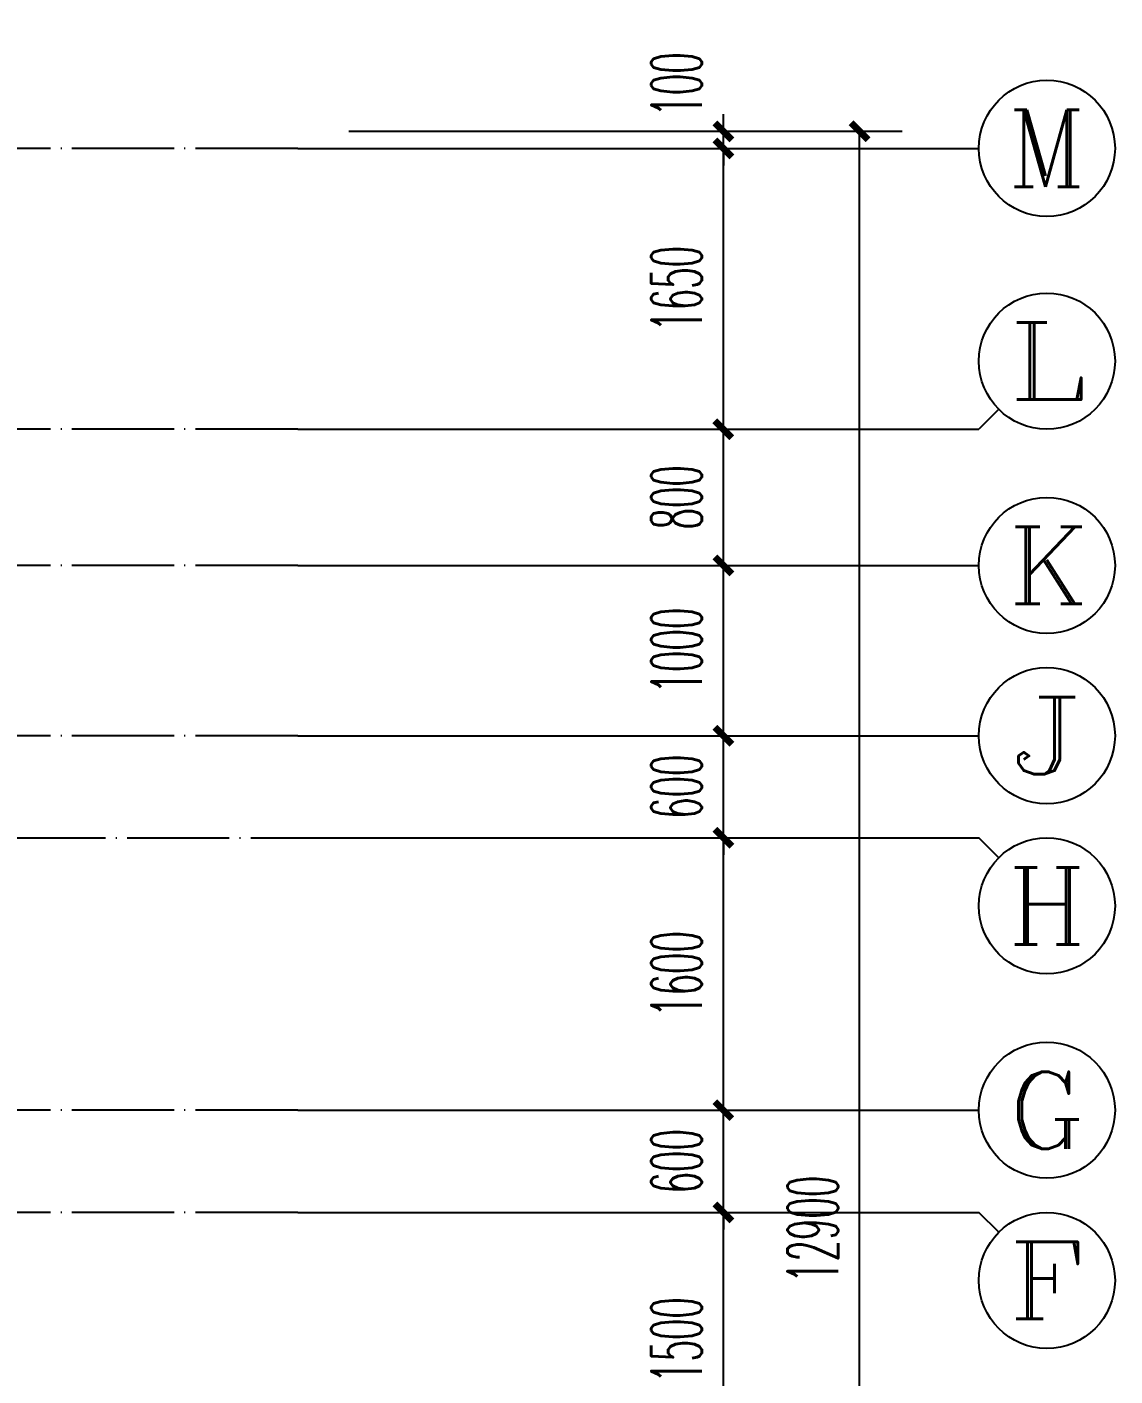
# Model space of a CAD drawing. Extents: x 27938 to 1507990, y 110129 to 923079.
# Drawn here: x 878327 to 884717, y 369162 to 377087 of the extents above; entities that cross this region are included whole.
import ezdxf
from ezdxf.enums import TextEntityAlignment as Align

# ---------------------------------------------------------------- set-up
doc = ezdxf.new("R2010")
doc.units = 0
doc.header["$LTSCALE"] = 1000
doc.header["$MEASUREMENT"] = 0
doc.linetypes.add('DOTE', pattern=[2.42, 2, -0.2, 0.02, -0.2])
for name, color, linetype in [('AXIS', 3, 'Continuous'), ('AXIS_TEXT', 7, 'Continuous'), ('DOTE', 1, 'Continuous')]:
    doc.layers.add(name, color=color, linetype=linetype)
doc.styles.add('_TCH_AXIS', font='COMPLEX', dxfattribs={"bigfont": 'GBCBIG'})
doc.styles.add('_TCH_DIM_T3', font='SIMPLEX.shx', dxfattribs={"width": 0.494118, "bigfont": 'GBCBIG.shx'})
doc.styles.add('COMPLEX', font='COMPLEX')
doc.dimstyles.new('_TCH_ARCH&&100', dxfattribs={"dimtxt": 297.5, "dimasz": 100, "dimexe": 250, "dimexo": 300, "dimgap": 126.25, "dimtad": 1, "dimdec": 0, "dimzin": 0, "dimdsep": 46, "dimtxsty": '_TCH_DIM_T3', "dimblk": 'ARCHTICK', "dimcen": 0.09, "dimclrt": 4, "dimazin": 2, "dimtfac": 1, "dimtdec": 0, "dimtix": 1, "dimtmove": 2, "dimatfit": 3, "dimfxl": 100, "dimtolj": 1, "dimtzin": 0, "dimarcsym": 0})

# ---------------------------------------------------------------- blocks, each defined once
blk = doc.blocks.new('GDGDGDSDA')
at = {"layer": 'DOTE', "color": 0, "linetype": 'DOTE', "ltscale": 0.3}
for p, q in [((471334.8, 374108.3), (417334.8, 374108.3)), ((471334.8, 372458.3), (417334.8, 372458.3)), ((471334.8, 371658.3), (417334.8, 371658.3)), ((471334.8, 370658.3), (417334.8, 370658.3)), ((417334.8, 370058.6), (471334.8, 370058.6)), ((471334.8, 368458.3), (417334.8, 368458.3)), ((471334.8, 367858.3), (417334.8, 367858.3))]:
    blk.add_line(p, q, dxfattribs=at)
blk = doc.blocks.new('_ArchTick')
at = {"color": 0, "linetype": 'ByBlock', "const_width": 0.4}
blk.add_lwpolyline([(-0.5, -0.5), (0.5, 0.5)], dxfattribs=at)
blk = doc.blocks.new('*D1045')
at = {"layer": 'AXIS', "color": 0, "lineweight": -2}
for p, q in [((880216.6, 370123.7), (882666.6, 370123.7)), ((882416.6, 368623.7), (882416.6, 370123.7)), ((880216.6, 368623.7), (882666.6, 368623.7))]:
    blk.add_line(p, q, dxfattribs=at)
at = {"layer": 'Defpoints', "color": 0}
for p in [(879916.6, 370123.7), (882416.6, 370123.7), (879916.6, 368623.7)]:
    blk.add_point(p, dxfattribs=at)
at = {"layer": 'AXIS', "color": 0, "lineweight": -2, "xscale": 100, "yscale": 100, "zscale": 100}
for p, rotation in [((882416.6, 370123.7), 90), ((882416.6, 368623.7), 270)]:
    blk.add_blockref('_ArchTick', p, dxfattribs=dict(at, rotation=rotation))
at = {"layer": 'AXIS', "color": 4, "insert": (882141.6, 369373.7), "char_height": 297.5, "attachment_point": 5, "rotation": 90, "style": '_TCH_DIM_T3'}
blk.add_mtext('\\A1;1500', dxfattribs=at)
blk = doc.blocks.new('*D1046')
at = {"layer": 'AXIS', "color": 0, "lineweight": -2}
for p, q in [((882416.6, 370723.7), (882416.6, 370823.7)), ((880216.6, 370723.7), (882666.6, 370723.7)), ((882416.6, 370123.7), (882416.6, 370723.7)), ((880216.6, 370123.7), (882666.6, 370123.7)), ((882416.6, 370123.7), (882416.6, 370023.7))]:
    blk.add_line(p, q, dxfattribs=at)
at = {"layer": 'Defpoints', "color": 0}
for p in [(879916.6, 370723.7), (882416.6, 370723.7), (879916.6, 370123.7)]:
    blk.add_point(p, dxfattribs=at)
at = {"layer": 'AXIS', "color": 0, "lineweight": -2, "xscale": 100, "yscale": 100, "zscale": 100}
for p, rotation in [((882416.6, 370723.7), 270), ((882416.6, 370123.7), 90)]:
    blk.add_blockref('_ArchTick', p, dxfattribs=dict(at, rotation=rotation))
at = {"layer": 'AXIS', "color": 4, "insert": (882141.6, 370423.7), "char_height": 297.5, "attachment_point": 5, "rotation": 90, "style": '_TCH_DIM_T3'}
blk.add_mtext('\\A1;600', dxfattribs=at)
blk = doc.blocks.new('*D1047')
at = {"layer": 'AXIS', "color": 0, "lineweight": -2}
for p, q in [((880216.6, 372324), (882666.6, 372324)), ((882416.6, 370723.7), (882416.6, 372324)), ((880216.6, 370723.7), (882666.6, 370723.7))]:
    blk.add_line(p, q, dxfattribs=at)
at = {"layer": 'Defpoints', "color": 0}
for p in [(879916.6, 372324), (882416.6, 372324), (879916.6, 370723.7)]:
    blk.add_point(p, dxfattribs=at)
at = {"layer": 'AXIS', "color": 0, "lineweight": -2, "xscale": 100, "yscale": 100, "zscale": 100}
for p, rotation in [((882416.6, 372324), 90), ((882416.6, 370723.7), 270)]:
    blk.add_blockref('_ArchTick', p, dxfattribs=dict(at, rotation=rotation))
at = {"layer": 'AXIS', "color": 4, "insert": (882141.6, 371523.9), "char_height": 297.5, "attachment_point": 5, "rotation": 90, "style": '_TCH_DIM_T3'}
blk.add_mtext('\\A1;1600', dxfattribs=at)
blk = doc.blocks.new('*D1048')
at = {"layer": 'AXIS', "color": 0, "lineweight": -2}
for p, q in [((882416.6, 372923.7), (882416.6, 373023.7)), ((880216.6, 372923.7), (882666.6, 372923.7)), ((882416.6, 372324), (882416.6, 372923.7)), ((880216.6, 372324), (882666.6, 372324)), ((882416.6, 372324), (882416.6, 372224))]:
    blk.add_line(p, q, dxfattribs=at)
at = {"layer": 'Defpoints', "color": 0}
for p in [(879916.6, 372923.7), (882416.6, 372923.7), (879916.6, 372324)]:
    blk.add_point(p, dxfattribs=at)
at = {"layer": 'AXIS', "color": 0, "lineweight": -2, "xscale": 100, "yscale": 100, "zscale": 100}
for p, rotation in [((882416.6, 372923.7), 270), ((882416.6, 372324), 90)]:
    blk.add_blockref('_ArchTick', p, dxfattribs=dict(at, rotation=rotation))
at = {"layer": 'AXIS', "color": 4, "insert": (882141.6, 372623.9), "char_height": 297.5, "attachment_point": 5, "rotation": 90, "style": '_TCH_DIM_T3'}
blk.add_mtext('\\A1;600', dxfattribs=at)
blk = doc.blocks.new('*D1049')
at = {"layer": 'AXIS', "color": 0, "lineweight": -2}
for p, q in [((880216.6, 373923.7), (882666.6, 373923.7)), ((882416.6, 372923.7), (882416.6, 373923.7)), ((880216.6, 372923.7), (882666.6, 372923.7))]:
    blk.add_line(p, q, dxfattribs=at)
at = {"layer": 'Defpoints', "color": 0}
for p in [(879916.6, 373923.7), (882416.6, 373923.7), (879916.6, 372923.7)]:
    blk.add_point(p, dxfattribs=at)
at = {"layer": 'AXIS', "color": 0, "lineweight": -2, "xscale": 100, "yscale": 100, "zscale": 100}
for p, rotation in [((882416.6, 373923.7), 90), ((882416.6, 372923.7), 270)]:
    blk.add_blockref('_ArchTick', p, dxfattribs=dict(at, rotation=rotation))
at = {"layer": 'AXIS', "color": 4, "insert": (882141.6, 373423.7), "char_height": 297.5, "attachment_point": 5, "rotation": 90, "style": '_TCH_DIM_T3'}
blk.add_mtext('\\A1;1000', dxfattribs=at)
blk = doc.blocks.new('*D1050')
at = {"layer": 'AXIS', "color": 0, "lineweight": -2}
for p, q in [((880216.6, 374723.7), (882666.6, 374723.7)), ((882416.6, 373923.7), (882416.6, 374723.7)), ((880216.6, 373923.7), (882666.6, 373923.7))]:
    blk.add_line(p, q, dxfattribs=at)
at = {"layer": 'Defpoints', "color": 0}
for p in [(879916.6, 374723.7), (882416.6, 374723.7), (879916.6, 373923.7)]:
    blk.add_point(p, dxfattribs=at)
at = {"layer": 'AXIS', "color": 0, "lineweight": -2, "xscale": 100, "yscale": 100, "zscale": 100}
for p, rotation in [((882416.6, 374723.7), 90), ((882416.6, 373923.7), 270)]:
    blk.add_blockref('_ArchTick', p, dxfattribs=dict(at, rotation=rotation))
at = {"layer": 'AXIS', "color": 4, "insert": (882141.6, 374323.7), "char_height": 297.5, "attachment_point": 5, "rotation": 90, "style": '_TCH_DIM_T3'}
blk.add_mtext('\\A1;800', dxfattribs=at)
blk = doc.blocks.new('*D1051')
at = {"layer": 'AXIS', "color": 0, "lineweight": -2}
for p, q in [((880216.6, 376373.7), (882666.6, 376373.7)), ((882416.6, 374723.7), (882416.6, 376373.7)), ((880216.6, 374723.7), (882666.6, 374723.7))]:
    blk.add_line(p, q, dxfattribs=at)
at = {"layer": 'Defpoints', "color": 0}
for p in [(879916.6, 376373.7), (882416.6, 376373.7), (879916.6, 374723.7)]:
    blk.add_point(p, dxfattribs=at)
at = {"layer": 'AXIS', "color": 0, "lineweight": -2, "xscale": 100, "yscale": 100, "zscale": 100}
for p, rotation in [((882416.6, 376373.7), 90), ((882416.6, 374723.7), 270)]:
    blk.add_blockref('_ArchTick', p, dxfattribs=dict(at, rotation=rotation))
at = {"layer": 'AXIS', "color": 4, "insert": (882141.6, 375548.7), "char_height": 297.5, "attachment_point": 5, "rotation": 90, "style": '_TCH_DIM_T3'}
blk.add_mtext('\\A1;1650', dxfattribs=at)
blk = doc.blocks.new('*D1052')
at = {"layer": 'AXIS', "color": 0, "lineweight": -2}
for p, q in [((882416.6, 376473.7), (882416.6, 376573.7)), ((880216.6, 376473.7), (882666.6, 376473.7)), ((882416.6, 376373.7), (882416.6, 376473.7)), ((880216.6, 376373.7), (882666.6, 376373.7)), ((882416.6, 376373.7), (882416.6, 376273.7))]:
    blk.add_line(p, q, dxfattribs=at)
at = {"layer": 'Defpoints', "color": 0}
for p in [(879916.6, 376473.7), (882416.6, 376473.7), (879916.6, 376373.7)]:
    blk.add_point(p, dxfattribs=at)
at = {"layer": 'AXIS', "color": 0, "lineweight": -2, "xscale": 100, "yscale": 100, "zscale": 100}
for p, rotation in [((882416.6, 376473.7), 270), ((882416.6, 376373.7), 90)]:
    blk.add_blockref('_ArchTick', p, dxfattribs=dict(at, rotation=rotation))
at = {"layer": 'AXIS', "color": 4, "insert": (882141.6, 376748.7), "char_height": 297.5, "attachment_point": 5, "rotation": 90, "style": '_TCH_DIM_T3'}
blk.add_mtext('\\A1;100', dxfattribs=at)
blk = doc.blocks.new('*D1053')
at = {"layer": 'AXIS', "color": 0, "lineweight": -2}
for p, q in [((880216.6, 376473.7), (883466.6, 376473.7)), ((883216.6, 363573.7), (883216.6, 376473.7)), ((880216.6, 363573.7), (883466.6, 363573.7))]:
    blk.add_line(p, q, dxfattribs=at)
at = {"layer": 'Defpoints', "color": 0}
for p in [(879916.6, 376473.7), (883216.6, 376473.7), (879916.6, 363573.7)]:
    blk.add_point(p, dxfattribs=at)
at = {"layer": 'AXIS', "color": 0, "lineweight": -2, "xscale": 100, "yscale": 100, "zscale": 100}
for p, rotation in [((883216.6, 376473.7), 90), ((883216.6, 363573.7), 270)]:
    blk.add_blockref('_ArchTick', p, dxfattribs=dict(at, rotation=rotation))
at = {"layer": 'AXIS', "color": 4, "insert": (882941.6, 370023.7), "char_height": 297.5, "attachment_point": 5, "rotation": 90, "style": '_TCH_DIM_T3'}
blk.add_mtext('\\A1;12900', dxfattribs=at)
blk = doc.blocks.new('_AXISO')
at = {"color": 0}
blk.add_circle((0, 0), 0.5, dxfattribs=at)
at = {"layer": 'AXIS_TEXT', "color": 0, "style": 'COMPLEX', "width": 1.041667}
blk.add_attdef('A', text='', height=0.56, dxfattribs=at).set_placement((-0.25, -0.28), (0.25, -0.28), align=Align.FIT)

msp = doc.modelspace()

# ---------------------------------------------------------------- linework, layer by layer
at = {"layer": 'AXIS', "color": 8}
for p, q in [((879916.6, 376373.7), (883916.6, 376373.7)), ((884033.7, 374840.9), (883916.6, 374723.7)), ((879916.6, 374723.7), (883916.6, 374723.7)), ((879916.6, 373923.7), (883916.6, 373923.7)), ((879916.6, 372923.7), (883916.6, 372923.7)), ((879916.6, 372324), (883916.6, 372324)), ((884033.7, 372206.8), (883916.6, 372324)), ((879916.6, 370723.7), (883916.6, 370723.7)), ((879916.6, 370123.7), (883916.6, 370123.7)), ((884033.7, 370006.6), (883916.6, 370123.7))]:
    msp.add_line(p, q, dxfattribs=at)

# ---------------------------------------------------------------- block references
ref = msp.add_blockref('_AXISO', (884316.6, 376373.7), dxfattribs=dict(at, xscale=800, yscale=800, zscale=800))
ref.add_attrib('A', 'M', dxfattribs={"layer": 'AXIS_TEXT', "color": 8, "ltscale": 0.5, "height": 452.5, "style": '_TCH_AXIS'}).set_placement((884090.3, 376147.5), (884542.9, 376147.5), align=Align.FIT)
ref = msp.add_blockref('_AXISO', (884316.6, 375123.7), dxfattribs=dict(at, xscale=800, yscale=800, zscale=800))
ref.add_attrib('A', 'L', dxfattribs={"layer": 'AXIS_TEXT', "color": 8, "ltscale": 0.5, "height": 452.5, "style": '_TCH_AXIS', "width": 1.4}).set_placement((884090.3, 374897.5), (884542.9, 374897.5), align=Align.FIT)
ref = msp.add_blockref('_AXISO', (884316.6, 373923.7), dxfattribs=dict(at, xscale=800, yscale=800, zscale=800))
ref.add_attrib('A', 'K', dxfattribs={"layer": 'AXIS_TEXT', "color": 8, "ltscale": 0.5, "height": 452.5, "style": '_TCH_AXIS', "width": 1.105263}).set_placement((884090.3, 373697.5), (884542.9, 373697.5), align=Align.FIT)
ref = msp.add_blockref('_AXISO', (884316.6, 372923.7), dxfattribs=dict(at, xscale=800, yscale=800, zscale=800))
ref.add_attrib('A', 'J', dxfattribs={"layer": 'AXIS_TEXT', "color": 8, "ltscale": 0.5, "height": 452.5, "style": '_TCH_AXIS', "width": 1.909091}).set_placement((884090.3, 372697.5), (884542.9, 372697.5), align=Align.FIT)
ref = msp.add_blockref('_AXISO', (884316.6, 371924), dxfattribs=dict(at, xscale=800, yscale=800, zscale=800))
ref.add_attrib('A', 'H', dxfattribs={"layer": 'AXIS_TEXT', "color": 8, "ltscale": 0.5, "height": 452.5, "style": '_TCH_AXIS', "width": 1.05}).set_placement((884090.3, 371697.7), (884542.9, 371697.7), align=Align.FIT)
ref = msp.add_blockref('_AXISO', (884316.6, 370723.7), dxfattribs=dict(at, xscale=800, yscale=800, zscale=800))
ref.add_attrib('A', 'G', dxfattribs={"layer": 'AXIS_TEXT', "color": 8, "ltscale": 0.5, "height": 452.5, "style": '_TCH_AXIS', "width": 1.166667}).set_placement((884090.3, 370497.5), (884542.9, 370497.5), align=Align.FIT)
ref = msp.add_blockref('_AXISO', (884316.6, 369723.7), dxfattribs=dict(at, xscale=800, yscale=800, zscale=800))
ref.add_attrib('A', 'F', dxfattribs={"layer": 'AXIS_TEXT', "color": 8, "ltscale": 0.5, "height": 452.5, "style": '_TCH_AXIS', "width": 1.3125}).set_placement((884090.3, 369497.5), (884542.9, 369497.5), align=Align.FIT)
at = {"layer": 'DOTE', "color": 169}
msp.add_blockref('GDGDGDSDA', (408581.8, 2265.4), dxfattribs=at)

# ---------------------------------------------------------------- dimensions: what is measured, and where the dimension line sits
at = {"layer": 'AXIS', "color": 8}
dim = msp.add_linear_dim(base=(882416.6, 376473.7), p1=(879916.6, 376373.7), p2=(879916.6, 376473.7), angle=90, dimstyle='_TCH_ARCH&&100', dxfattribs=at)
dim.commit()
dim.dimension.update_dxf_attribs({"geometry": '*D1052', "text_midpoint": (882141.6, 376748.7), "dimtype": 129})
for p1, p2, distance, picture, middle in [((879916.6, 363573.7), (879916.6, 376473.7), -3300, '*D1053', (882941.6, 370023.7)), ((879916.6, 374723.7), (879916.6, 376373.7), -2500, '*D1051', (882141.6, 375548.7)), ((879916.6, 373923.7), (879916.6, 374723.7), -2500, '*D1050', (882141.6, 374323.7)), ((879916.6, 372923.7), (879916.6, 373923.7), -2500, '*D1049', (882141.6, 373423.7)), ((879916.6, 372324), (879916.6, 372923.7), -2500, '*D1048', (882141.6, 372623.9)), ((879916.6, 370723.7), (879916.6, 372324), -2500, '*D1047', (882141.6, 371523.9)), ((879916.6, 370123.7), (879916.6, 370723.7), -2500, '*D1046', (882141.6, 370423.7)), ((879916.6, 368623.7), (879916.6, 370123.7), -2500, '*D1045', (882141.6, 369373.7))]:
    dim = msp.add_aligned_dim(p1=p1, p2=p2, distance=distance, dimstyle='_TCH_ARCH&&100', dxfattribs=at)
    dim.commit()
    dim.dimension.update_dxf_attribs({"geometry": picture, "text_midpoint": middle})

doc.saveas('drawing.dxf')
